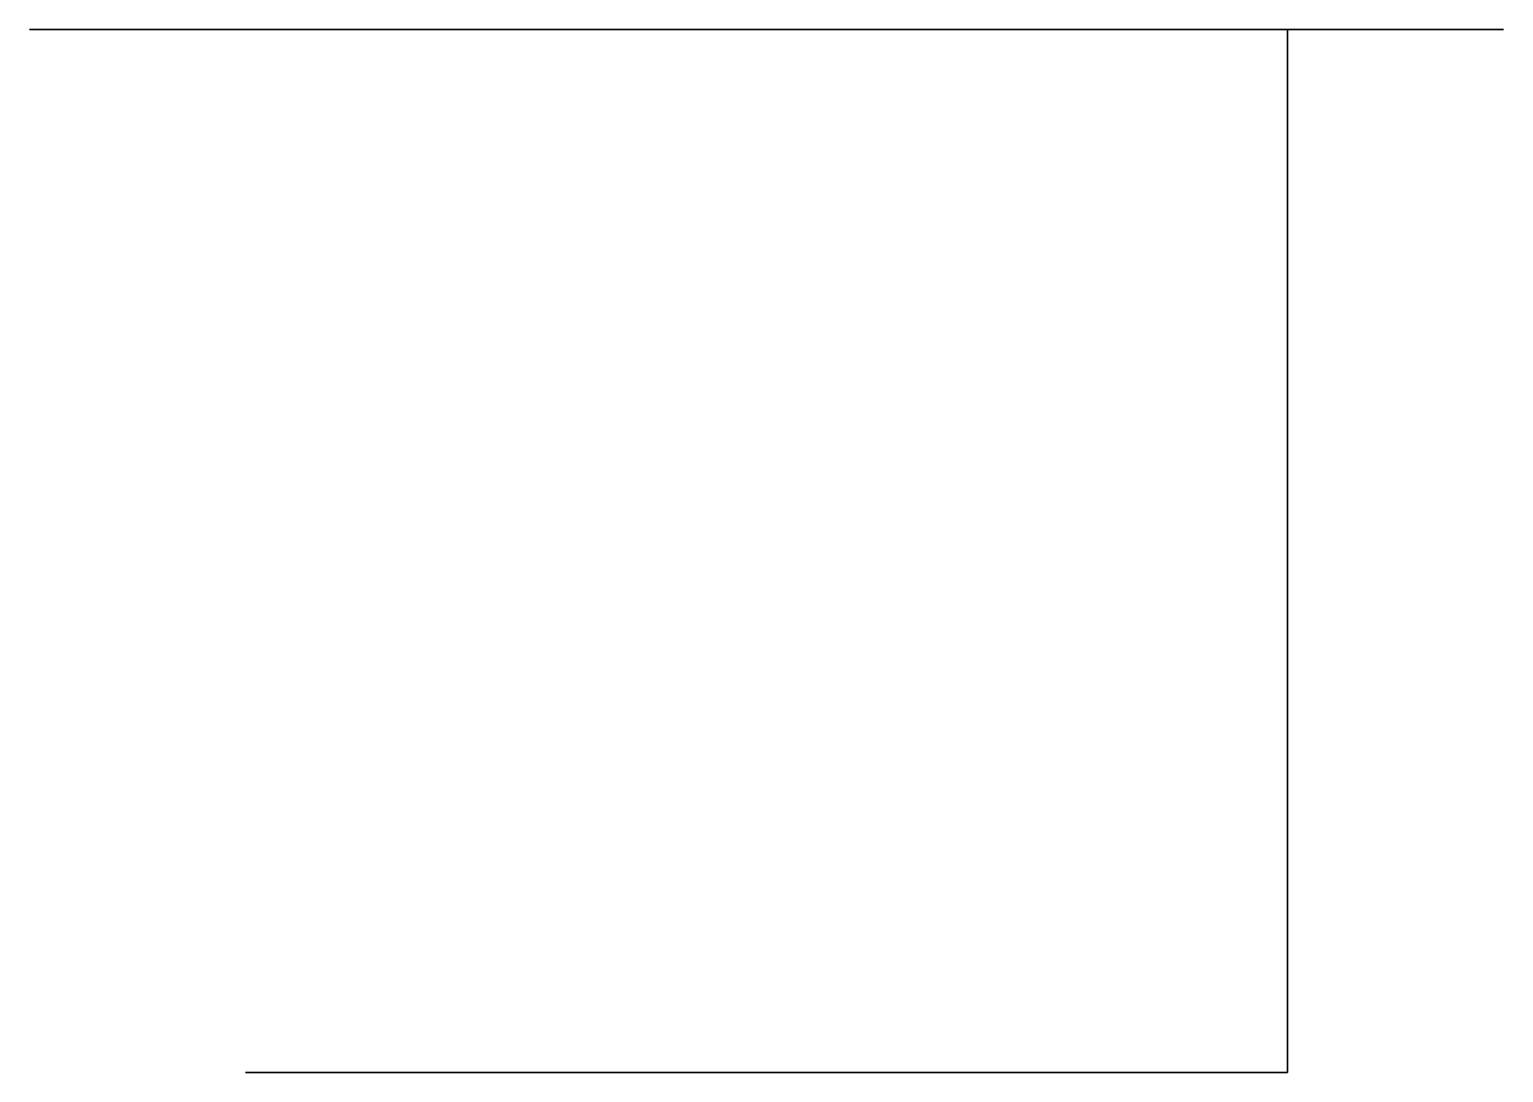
# Model space of a CAD drawing. Header units: millimetres. Extents: x -71 to 71, y -100 to 0.
import ezdxf

# ---------------------------------------------------------------- set-up
doc = ezdxf.new("R2010")
doc.units = ezdxf.units.MM
doc.layers.add('KwikScaf 3D', color=7, linetype='Continuous')

# ---------------------------------------------------------------- blocks, each defined once
blk = doc.blocks.new('3D Tie Clamp Masonary')
at = {"extrusion": (-1, 1.83691e-16, 6.12303e-17)}
blk.add_circle((-50, 50), 10, dxfattribs=at)
for points in [[(100, 120.71, 50), (100, 50, -20.71), (100, -20.71, 50), (100, 50, 120.71)], [(0, 100), (0, 0), (0, 0, 100), (0, 100, 100)], [(0, 0), (100, 0), (100, 0, 100), (0, 0, 100)]]:
    blk.add_3dface(points)

msp = doc.modelspace()

# ---------------------------------------------------------------- block references
at = {"layer": 'KwikScaf 3D', "rotation": 90}
msp.add_blockref('3D Tie Clamp Masonary', (50, -100, -50), dxfattribs=at)

doc.saveas('drawing.dxf')
